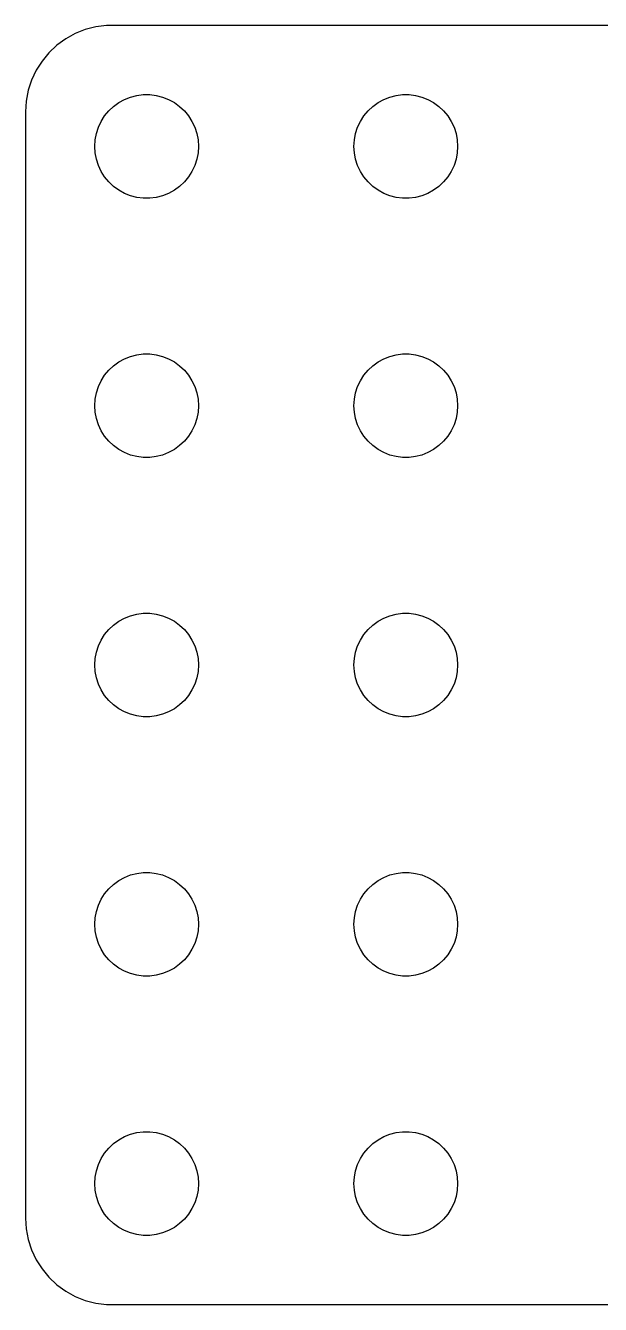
# Model space of a CAD drawing. Header units: metres. Extents: x -18.5 to 18.5, y 65.5 to 102.5.
# Drawn here: x -18.5 to -1.87, y 65.5 to 102.5 of the extents above; entities that cross this region are included whole.
import ezdxf

# ---------------------------------------------------------------- set-up
doc = ezdxf.new("R2010")
doc.units = ezdxf.units.M

msp = doc.modelspace()

# ---------------------------------------------------------------- linework, layer by layer
for p, q in [((-16.157, 102.495), (-16.4684, 102.456)), ((16.157, 102.495), (-16.157, 102.495)), ((-17.3396, 102.111), (-17.5936, 101.926)), ((-17.0644, 102.262), (-17.3396, 102.111)), ((-16.7725, 102.378), (-17.0644, 102.262)), ((-16.4684, 102.456), (-16.7725, 102.378)), ((-17.5936, 101.926), (-17.8224, 101.711)), ((-18.0225, 101.469), (-18.1908, 101.204)), ((-17.8224, 101.711), (-18.0225, 101.469)), ((-18.1908, 101.204), (-18.3244, 100.92)), ((-18.4214, 100.622), (-18.4803, 100.313)), ((-18.3244, 100.92), (-18.4214, 100.622)), ((-18.4803, 100.313), (-18.5, 100)), ((-15.9561, 100.156), (-15.8037, 100.266)), ((-15.8037, 100.266), (-15.6387, 100.357)), ((-15.6387, 100.357), (-15.4635, 100.427)), ((-15.4635, 100.427), (-15.2811, 100.473)), ((-15.2811, 100.473), (-15.0942, 100.497)), ((-15.0942, 100.497), (-14.9058, 100.497)), ((-14.9058, 100.497), (-14.7189, 100.473)), ((-14.7189, 100.473), (-14.5365, 100.427)), ((-14.5365, 100.427), (-14.3613, 100.357)), ((-14.3613, 100.357), (-14.1963, 100.266)), ((-14.1963, 100.266), (-14.0439, 100.156)), ((-8.45613, 100.156), (-8.30373, 100.266)), ((-8.30373, 100.266), (-8.13866, 100.357)), ((-8.13866, 100.357), (-7.96352, 100.427)), ((-7.96352, 100.427), (-7.78107, 100.473)), ((-7.78107, 100.473), (-7.59418, 100.497)), ((-7.59418, 100.497), (-7.40581, 100.497)), ((-7.40581, 100.497), (-7.21892, 100.473)), ((-7.21892, 100.473), (-7.03647, 100.427)), ((-7.03647, 100.427), (-6.86133, 100.357)), ((-6.86133, 100.357), (-6.69626, 100.266)), ((-6.69626, 100.266), (-6.54385, 100.156)), ((-18.5, 100), (-18.5, 68)), ((-16.3145, 99.7226), (-16.2135, 99.8817)), ((-16.2135, 99.8817), (-16.0934, 100.027)), ((-16.0934, 100.027), (-15.9561, 100.156)), ((-14.0439, 100.156), (-13.9065, 100.027)), ((-13.9065, 100.027), (-13.7865, 99.8817)), ((-13.7865, 99.8817), (-13.6855, 99.7226)), ((-8.81445, 99.7226), (-8.71352, 99.8817)), ((-8.71352, 99.8817), (-8.59344, 100.027)), ((-8.59344, 100.027), (-8.45613, 100.156)), ((-6.54385, 100.156), (-6.40654, 100.027)), ((-6.40654, 100.027), (-6.28647, 99.8817)), ((-6.28647, 99.8817), (-6.18553, 99.7226)), ((-16.4529, 99.373), (-16.3947, 99.5522)), ((-16.3947, 99.5522), (-16.3145, 99.7226)), ((-13.6855, 99.7226), (-13.6053, 99.5522)), ((-13.6053, 99.5522), (-13.5471, 99.373)), ((-8.95287, 99.373), (-8.89465, 99.5522)), ((-8.89465, 99.5522), (-8.81445, 99.7226)), ((-6.18553, 99.7226), (-6.10533, 99.5522)), ((-6.10533, 99.5522), (-6.04712, 99.373)), ((-16.5, 99), (-16.4882, 99.188)), ((-16.4882, 99.188), (-16.4529, 99.373)), ((-13.5471, 99.373), (-13.5118, 99.188)), ((-13.5118, 99.188), (-13.5, 99)), ((-9, 99), (-8.98816, 99.188)), ((-8.98816, 99.188), (-8.95287, 99.373)), ((-6.04712, 99.373), (-6.01183, 99.188)), ((-6.01183, 99.188), (-6, 99)), ((-16.4882, 98.812), (-16.5, 99)), ((-16.4529, 98.627), (-16.4882, 98.812)), ((-13.5118, 98.812), (-13.5471, 98.627)), ((-13.5, 99), (-13.5118, 98.812)), ((-8.98816, 98.812), (-9, 99)), ((-8.95287, 98.627), (-8.98816, 98.812)), ((-6.01183, 98.812), (-6.04712, 98.627)), ((-6, 99), (-6.01183, 98.812)), ((-16.3947, 98.4478), (-16.4529, 98.627)), ((-16.3145, 98.2774), (-16.3947, 98.4478)), ((-13.6053, 98.4478), (-13.6855, 98.2774)), ((-13.5471, 98.627), (-13.6053, 98.4478)), ((-8.89465, 98.4478), (-8.95287, 98.627)), ((-8.81445, 98.2774), (-8.89465, 98.4478)), ((-6.10533, 98.4478), (-6.18553, 98.2774)), ((-6.04712, 98.627), (-6.10533, 98.4478)), ((-16.2135, 98.1183), (-16.3145, 98.2774)), ((-16.0934, 97.9732), (-16.2135, 98.1183)), ((-13.7865, 98.1183), (-13.9065, 97.9732)), ((-13.6855, 98.2774), (-13.7865, 98.1183)), ((-8.71352, 98.1183), (-8.81445, 98.2774)), ((-8.59344, 97.9732), (-8.71352, 98.1183)), ((-6.28647, 98.1183), (-6.40654, 97.9732)), ((-6.18553, 98.2774), (-6.28647, 98.1183)), ((-15.9561, 97.8442), (-16.0934, 97.9732)), ((-15.8037, 97.7335), (-15.9561, 97.8442)), ((-15.6387, 97.6427), (-15.8037, 97.7335)), ((-14.1963, 97.7335), (-14.3613, 97.6427)), ((-14.0439, 97.8442), (-14.1963, 97.7335)), ((-13.9065, 97.9732), (-14.0439, 97.8442)), ((-8.45613, 97.8442), (-8.59344, 97.9732)), ((-8.30373, 97.7335), (-8.45613, 97.8442)), ((-8.13866, 97.6427), (-8.30373, 97.7335)), ((-6.69626, 97.7335), (-6.86133, 97.6427)), ((-6.54385, 97.8442), (-6.69626, 97.7335)), ((-6.40654, 97.9732), (-6.54385, 97.8442)), ((-15.4635, 97.5734), (-15.6387, 97.6427)), ((-15.2811, 97.5266), (-15.4635, 97.5734)), ((-15.0942, 97.5029), (-15.2811, 97.5266)), ((-14.9058, 97.5029), (-15.0942, 97.5029)), ((-14.7189, 97.5266), (-14.9058, 97.5029)), ((-14.5365, 97.5734), (-14.7189, 97.5266)), ((-14.3613, 97.6427), (-14.5365, 97.5734)), ((-7.96352, 97.5734), (-8.13866, 97.6427)), ((-7.78107, 97.5266), (-7.96352, 97.5734)), ((-7.59418, 97.5029), (-7.78107, 97.5266)), ((-7.40581, 97.5029), (-7.59418, 97.5029)), ((-7.21892, 97.5266), (-7.40581, 97.5029)), ((-7.03647, 97.5734), (-7.21892, 97.5266)), ((-6.86133, 97.6427), (-7.03647, 97.5734)), ((-15.8037, 92.7665), (-15.6387, 92.8572)), ((-15.6387, 92.8572), (-15.4635, 92.9266)), ((-15.4635, 92.9266), (-15.2811, 92.9734)), ((-15.2811, 92.9734), (-15.0942, 92.997)), ((-15.0942, 92.997), (-14.9058, 92.997)), ((-14.9058, 92.997), (-14.7189, 92.9734)), ((-14.7189, 92.9734), (-14.5365, 92.9266)), ((-14.5365, 92.9266), (-14.3613, 92.8572)), ((-14.3613, 92.8572), (-14.1963, 92.7665)), ((-8.30373, 92.7665), (-8.13866, 92.8572)), ((-8.13866, 92.8572), (-7.96352, 92.9266)), ((-7.96352, 92.9266), (-7.78107, 92.9734)), ((-7.78107, 92.9734), (-7.59418, 92.997)), ((-7.59418, 92.997), (-7.40581, 92.997)), ((-7.40581, 92.997), (-7.21892, 92.9734)), ((-7.21892, 92.9734), (-7.03647, 92.9266)), ((-7.03647, 92.9266), (-6.86133, 92.8572)), ((-6.86133, 92.8572), (-6.69626, 92.7665)), ((-16.2135, 92.3817), (-16.0934, 92.5268)), ((-16.0934, 92.5268), (-15.9561, 92.6558)), ((-15.9561, 92.6558), (-15.8037, 92.7665)), ((-14.1963, 92.7665), (-14.0439, 92.6558)), ((-14.0439, 92.6558), (-13.9065, 92.5268)), ((-13.9065, 92.5268), (-13.7865, 92.3817)), ((-8.71352, 92.3817), (-8.59344, 92.5268)), ((-8.59344, 92.5268), (-8.45613, 92.6558)), ((-8.45613, 92.6558), (-8.30373, 92.7665)), ((-6.69626, 92.7665), (-6.54385, 92.6558)), ((-6.54385, 92.6558), (-6.40654, 92.5268)), ((-6.40654, 92.5268), (-6.28647, 92.3817)), ((-16.3947, 92.0522), (-16.3145, 92.2226)), ((-16.3145, 92.2226), (-16.2135, 92.3817)), ((-13.7865, 92.3817), (-13.6855, 92.2226)), ((-13.6855, 92.2226), (-13.6053, 92.0522)), ((-8.89465, 92.0522), (-8.81445, 92.2226)), ((-8.81445, 92.2226), (-8.71352, 92.3817)), ((-6.28647, 92.3817), (-6.18553, 92.2226)), ((-6.18553, 92.2226), (-6.10533, 92.0522)), ((-16.4882, 91.688), (-16.4529, 91.873)), ((-16.4529, 91.873), (-16.3947, 92.0522)), ((-13.6053, 92.0522), (-13.5471, 91.873)), ((-13.5471, 91.873), (-13.5118, 91.688)), ((-8.98816, 91.688), (-8.95287, 91.873)), ((-8.95287, 91.873), (-8.89465, 92.0522)), ((-6.10533, 92.0522), (-6.04712, 91.873)), ((-6.04712, 91.873), (-6.01183, 91.688)), ((-16.5, 91.5), (-16.4882, 91.688)), ((-16.4882, 91.312), (-16.5, 91.5)), ((-13.5118, 91.688), (-13.5, 91.5)), ((-13.5, 91.5), (-13.5118, 91.312)), ((-9, 91.5), (-8.98816, 91.688)), ((-8.98816, 91.312), (-9, 91.5)), ((-6.01183, 91.688), (-6, 91.5)), ((-6, 91.5), (-6.01183, 91.312)), ((-16.4529, 91.127), (-16.4882, 91.312)), ((-16.3947, 90.9478), (-16.4529, 91.127)), ((-13.5471, 91.127), (-13.6053, 90.9478)), ((-13.5118, 91.312), (-13.5471, 91.127)), ((-8.95287, 91.127), (-8.98816, 91.312)), ((-8.89465, 90.9478), (-8.95287, 91.127)), ((-6.04712, 91.127), (-6.10533, 90.9478)), ((-6.01183, 91.312), (-6.04712, 91.127)), ((-16.3145, 90.7774), (-16.3947, 90.9478)), ((-16.2135, 90.6183), (-16.3145, 90.7774)), ((-13.6855, 90.7774), (-13.7865, 90.6183)), ((-13.6053, 90.9478), (-13.6855, 90.7774)), ((-8.81445, 90.7774), (-8.89465, 90.9478)), ((-8.71352, 90.6183), (-8.81445, 90.7774)), ((-6.18553, 90.7774), (-6.28647, 90.6183)), ((-6.10533, 90.9478), (-6.18553, 90.7774)), ((-16.0934, 90.4732), (-16.2135, 90.6183)), ((-15.9561, 90.3442), (-16.0934, 90.4732)), ((-15.8037, 90.2335), (-15.9561, 90.3442)), ((-14.0439, 90.3442), (-14.1963, 90.2335)), ((-13.9065, 90.4732), (-14.0439, 90.3442)), ((-13.7865, 90.6183), (-13.9065, 90.4732)), ((-8.59344, 90.4732), (-8.71352, 90.6183)), ((-8.45613, 90.3442), (-8.59344, 90.4732)), ((-8.30373, 90.2335), (-8.45613, 90.3442)), ((-6.54385, 90.3442), (-6.69626, 90.2335)), ((-6.40654, 90.4732), (-6.54385, 90.3442)), ((-6.28647, 90.6183), (-6.40654, 90.4732)), ((-15.6387, 90.1427), (-15.8037, 90.2335)), ((-15.4635, 90.0734), (-15.6387, 90.1427)), ((-15.2811, 90.0266), (-15.4635, 90.0734)), ((-15.0942, 90.0029), (-15.2811, 90.0266)), ((-14.9058, 90.0029), (-15.0942, 90.0029)), ((-14.7189, 90.0266), (-14.9058, 90.0029)), ((-14.5365, 90.0734), (-14.7189, 90.0266)), ((-14.3613, 90.1427), (-14.5365, 90.0734)), ((-14.1963, 90.2335), (-14.3613, 90.1427)), ((-8.13866, 90.1427), (-8.30373, 90.2335)), ((-7.96352, 90.0734), (-8.13866, 90.1427)), ((-7.78107, 90.0266), (-7.96352, 90.0734)), ((-7.59418, 90.0029), (-7.78107, 90.0266)), ((-7.40581, 90.0029), (-7.59418, 90.0029)), ((-7.21892, 90.0266), (-7.40581, 90.0029)), ((-7.03647, 90.0734), (-7.21892, 90.0266)), ((-6.86133, 90.1427), (-7.03647, 90.0734)), ((-6.69626, 90.2335), (-6.86133, 90.1427)), ((-15.4635, 85.4266), (-15.2811, 85.4734)), ((-15.2811, 85.4734), (-15.0942, 85.497)), ((-15.0942, 85.497), (-14.9058, 85.497)), ((-14.9058, 85.497), (-14.7189, 85.4734)), ((-14.7189, 85.4734), (-14.5365, 85.4266)), ((-7.96352, 85.4266), (-7.78107, 85.4734)), ((-7.78107, 85.4734), (-7.59418, 85.497)), ((-7.59418, 85.497), (-7.40581, 85.497)), ((-7.40581, 85.497), (-7.21892, 85.4734)), ((-7.21892, 85.4734), (-7.03647, 85.4266)), ((-16.0934, 85.0268), (-15.9561, 85.1558)), ((-15.9561, 85.1558), (-15.8037, 85.2665)), ((-15.8037, 85.2665), (-15.6387, 85.3572)), ((-15.6387, 85.3572), (-15.4635, 85.4266)), ((-14.5365, 85.4266), (-14.3613, 85.3572)), ((-14.3613, 85.3572), (-14.1963, 85.2665)), ((-14.1963, 85.2665), (-14.0439, 85.1558)), ((-14.0439, 85.1558), (-13.9065, 85.0268)), ((-8.59344, 85.0268), (-8.45613, 85.1558)), ((-8.45613, 85.1558), (-8.30373, 85.2665)), ((-8.30373, 85.2665), (-8.13866, 85.3572)), ((-8.13866, 85.3572), (-7.96352, 85.4266)), ((-7.03647, 85.4266), (-6.86133, 85.3572)), ((-6.86133, 85.3572), (-6.69626, 85.2665)), ((-6.69626, 85.2665), (-6.54385, 85.1558)), ((-6.54385, 85.1558), (-6.40654, 85.0268)), ((-16.3947, 84.5522), (-16.3145, 84.7226)), ((-16.3145, 84.7226), (-16.2135, 84.8817)), ((-16.2135, 84.8817), (-16.0934, 85.0268)), ((-13.9065, 85.0268), (-13.7865, 84.8817)), ((-13.7865, 84.8817), (-13.6855, 84.7226)), ((-13.6855, 84.7226), (-13.6053, 84.5522)), ((-8.89465, 84.5522), (-8.81445, 84.7226)), ((-8.81445, 84.7226), (-8.71352, 84.8817)), ((-8.71352, 84.8817), (-8.59344, 85.0268)), ((-6.40654, 85.0268), (-6.28647, 84.8817)), ((-6.28647, 84.8817), (-6.18553, 84.7226)), ((-6.18553, 84.7226), (-6.10533, 84.5522)), ((-16.4882, 84.188), (-16.4529, 84.373)), ((-16.4529, 84.373), (-16.3947, 84.5522)), ((-13.6053, 84.5522), (-13.5471, 84.373)), ((-13.5471, 84.373), (-13.5118, 84.188)), ((-8.98816, 84.188), (-8.95287, 84.373)), ((-8.95287, 84.373), (-8.89465, 84.5522)), ((-6.10533, 84.5522), (-6.04712, 84.373)), ((-6.04712, 84.373), (-6.01183, 84.188)), ((-16.5, 84), (-16.4882, 84.188)), ((-16.4882, 83.812), (-16.5, 84)), ((-13.5118, 84.188), (-13.5, 84)), ((-13.5, 84), (-13.5118, 83.812)), ((-9, 84), (-8.98816, 84.188)), ((-8.98816, 83.812), (-9, 84)), ((-6.01183, 84.188), (-6, 84)), ((-6, 84), (-6.01183, 83.812)), ((-16.4529, 83.627), (-16.4882, 83.812)), ((-16.3947, 83.4478), (-16.4529, 83.627)), ((-13.5471, 83.627), (-13.6053, 83.4478)), ((-13.5118, 83.812), (-13.5471, 83.627)), ((-8.95287, 83.627), (-8.98816, 83.812)), ((-8.89465, 83.4478), (-8.95287, 83.627)), ((-6.04712, 83.627), (-6.10533, 83.4478)), ((-6.01183, 83.812), (-6.04712, 83.627)), ((-16.3145, 83.2774), (-16.3947, 83.4478)), ((-16.2135, 83.1183), (-16.3145, 83.2774)), ((-13.6855, 83.2774), (-13.7865, 83.1183)), ((-13.6053, 83.4478), (-13.6855, 83.2774)), ((-8.81445, 83.2774), (-8.89465, 83.4478)), ((-8.71352, 83.1183), (-8.81445, 83.2774)), ((-6.18553, 83.2774), (-6.28647, 83.1183)), ((-6.10533, 83.4478), (-6.18553, 83.2774)), ((-16.0934, 82.9732), (-16.2135, 83.1183)), ((-15.9561, 82.8442), (-16.0934, 82.9732)), ((-13.9065, 82.9732), (-14.0439, 82.8442)), ((-13.7865, 83.1183), (-13.9065, 82.9732)), ((-8.59344, 82.9732), (-8.71352, 83.1183)), ((-8.45613, 82.8442), (-8.59344, 82.9732)), ((-6.40654, 82.9732), (-6.54385, 82.8442)), ((-6.28647, 83.1183), (-6.40654, 82.9732)), ((-15.8037, 82.7335), (-15.9561, 82.8442)), ((-15.6387, 82.6428), (-15.8037, 82.7335)), ((-15.4635, 82.5734), (-15.6387, 82.6428)), ((-15.2811, 82.5266), (-15.4635, 82.5734)), ((-15.0942, 82.503), (-15.2811, 82.5266)), ((-14.9058, 82.503), (-15.0942, 82.503)), ((-14.7189, 82.5266), (-14.9058, 82.503)), ((-14.5365, 82.5734), (-14.7189, 82.5266)), ((-14.3613, 82.6428), (-14.5365, 82.5734)), ((-14.1963, 82.7335), (-14.3613, 82.6428)), ((-14.0439, 82.8442), (-14.1963, 82.7335)), ((-8.30373, 82.7335), (-8.45613, 82.8442)), ((-8.13866, 82.6428), (-8.30373, 82.7335)), ((-7.96352, 82.5734), (-8.13866, 82.6428)), ((-7.78107, 82.5266), (-7.96352, 82.5734)), ((-7.59418, 82.503), (-7.78107, 82.5266)), ((-7.40581, 82.503), (-7.59418, 82.503)), ((-7.21892, 82.5266), (-7.40581, 82.503)), ((-7.03647, 82.5734), (-7.21892, 82.5266)), ((-6.86133, 82.6428), (-7.03647, 82.5734)), ((-6.69626, 82.7335), (-6.86133, 82.6428)), ((-6.54385, 82.8442), (-6.69626, 82.7335)), ((-15.9561, 77.6558), (-15.8037, 77.7665)), ((-15.8037, 77.7665), (-15.6387, 77.8573)), ((-15.6387, 77.8573), (-15.4635, 77.9266)), ((-15.4635, 77.9266), (-15.2811, 77.9734)), ((-15.2811, 77.9734), (-15.0942, 77.9971)), ((-15.0942, 77.9971), (-14.9058, 77.9971)), ((-14.9058, 77.9971), (-14.7189, 77.9734)), ((-14.7189, 77.9734), (-14.5365, 77.9266)), ((-14.5365, 77.9266), (-14.3613, 77.8573)), ((-14.3613, 77.8573), (-14.1963, 77.7665)), ((-14.1963, 77.7665), (-14.0439, 77.6558)), ((-8.45613, 77.6558), (-8.30373, 77.7665)), ((-8.30373, 77.7665), (-8.13866, 77.8573)), ((-8.13866, 77.8573), (-7.96352, 77.9266)), ((-7.96352, 77.9266), (-7.78107, 77.9734)), ((-7.78107, 77.9734), (-7.59418, 77.9971)), ((-7.59418, 77.9971), (-7.40581, 77.9971)), ((-7.40581, 77.9971), (-7.21892, 77.9734)), ((-7.21892, 77.9734), (-7.03647, 77.9266)), ((-7.03647, 77.9266), (-6.86133, 77.8573)), ((-6.86133, 77.8573), (-6.69626, 77.7665)), ((-6.69626, 77.7665), (-6.54385, 77.6558)), ((-16.3145, 77.2226), (-16.2135, 77.3817)), ((-16.2135, 77.3817), (-16.0934, 77.5268)), ((-16.0934, 77.5268), (-15.9561, 77.6558)), ((-14.0439, 77.6558), (-13.9065, 77.5268)), ((-13.9065, 77.5268), (-13.7865, 77.3817)), ((-13.7865, 77.3817), (-13.6855, 77.2226)), ((-8.81445, 77.2226), (-8.71352, 77.3817)), ((-8.71352, 77.3817), (-8.59344, 77.5268)), ((-8.59344, 77.5268), (-8.45613, 77.6558)), ((-6.54385, 77.6558), (-6.40654, 77.5268)), ((-6.40654, 77.5268), (-6.28647, 77.3817)), ((-6.28647, 77.3817), (-6.18553, 77.2226)), ((-16.4529, 76.873), (-16.3947, 77.0522)), ((-16.3947, 77.0522), (-16.3145, 77.2226)), ((-13.6855, 77.2226), (-13.6053, 77.0522)), ((-13.6053, 77.0522), (-13.5471, 76.873)), ((-8.95287, 76.873), (-8.89465, 77.0522)), ((-8.89465, 77.0522), (-8.81445, 77.2226)), ((-6.18553, 77.2226), (-6.10533, 77.0522)), ((-6.10533, 77.0522), (-6.04712, 76.873)), ((-16.5, 76.5), (-16.4882, 76.688)), ((-16.4882, 76.688), (-16.4529, 76.873)), ((-13.5471, 76.873), (-13.5118, 76.688)), ((-13.5118, 76.688), (-13.5, 76.5)), ((-9, 76.5), (-8.98816, 76.688)), ((-8.98816, 76.688), (-8.95287, 76.873)), ((-6.04712, 76.873), (-6.01183, 76.688)), ((-6.01183, 76.688), (-6, 76.5)), ((-16.4882, 76.312), (-16.5, 76.5)), ((-16.4529, 76.127), (-16.4882, 76.312)), ((-13.5118, 76.312), (-13.5471, 76.127)), ((-13.5, 76.5), (-13.5118, 76.312)), ((-8.98816, 76.312), (-9, 76.5)), ((-8.95287, 76.127), (-8.98816, 76.312)), ((-6.01183, 76.312), (-6.04712, 76.127)), ((-6, 76.5), (-6.01183, 76.312)), ((-16.3947, 75.9478), (-16.4529, 76.127)), ((-16.3145, 75.7774), (-16.3947, 75.9478)), ((-13.6053, 75.9478), (-13.6855, 75.7774)), ((-13.5471, 76.127), (-13.6053, 75.9478)), ((-8.89465, 75.9478), (-8.95287, 76.127)), ((-8.81445, 75.7774), (-8.89465, 75.9478)), ((-6.10533, 75.9478), (-6.18553, 75.7774)), ((-6.04712, 76.127), (-6.10533, 75.9478)), ((-16.2135, 75.6183), (-16.3145, 75.7774)), ((-16.0934, 75.4732), (-16.2135, 75.6183)), ((-15.9561, 75.3442), (-16.0934, 75.4732)), ((-13.9065, 75.4732), (-14.0439, 75.3442)), ((-13.7865, 75.6183), (-13.9065, 75.4732)), ((-13.6855, 75.7774), (-13.7865, 75.6183)), ((-8.71352, 75.6183), (-8.81445, 75.7774)), ((-8.59344, 75.4732), (-8.71352, 75.6183)), ((-8.45613, 75.3442), (-8.59344, 75.4732)), ((-6.40654, 75.4732), (-6.54385, 75.3442)), ((-6.28647, 75.6183), (-6.40654, 75.4732)), ((-6.18553, 75.7774), (-6.28647, 75.6183)), ((-15.8037, 75.2335), (-15.9561, 75.3442)), ((-15.6387, 75.1428), (-15.8037, 75.2335)), ((-15.4635, 75.0734), (-15.6387, 75.1428)), ((-14.3613, 75.1428), (-14.5365, 75.0734)), ((-14.1963, 75.2335), (-14.3613, 75.1428)), ((-14.0439, 75.3442), (-14.1963, 75.2335)), ((-8.30373, 75.2335), (-8.45613, 75.3442)), ((-8.13866, 75.1428), (-8.30373, 75.2335)), ((-7.96352, 75.0734), (-8.13866, 75.1428)), ((-6.86133, 75.1428), (-7.03647, 75.0734)), ((-6.69626, 75.2335), (-6.86133, 75.1428)), ((-6.54385, 75.3442), (-6.69626, 75.2335)), ((-15.2811, 75.0266), (-15.4635, 75.0734)), ((-15.0942, 75.003), (-15.2811, 75.0266)), ((-14.9058, 75.003), (-15.0942, 75.003)), ((-14.7189, 75.0266), (-14.9058, 75.003)), ((-14.5365, 75.0734), (-14.7189, 75.0266)), ((-7.78107, 75.0266), (-7.96352, 75.0734)), ((-7.59418, 75.003), (-7.78107, 75.0266)), ((-7.40581, 75.003), (-7.59418, 75.003)), ((-7.21892, 75.0266), (-7.40581, 75.003)), ((-7.03647, 75.0734), (-7.21892, 75.0266)), ((-15.8037, 70.2665), (-15.6387, 70.3573)), ((-15.6387, 70.3573), (-15.4635, 70.4266)), ((-15.4635, 70.4266), (-15.2811, 70.4734)), ((-15.2811, 70.4734), (-15.0942, 70.4971)), ((-15.0942, 70.4971), (-14.9058, 70.4971)), ((-14.9058, 70.4971), (-14.7189, 70.4734)), ((-14.7189, 70.4734), (-14.5365, 70.4266)), ((-14.5365, 70.4266), (-14.3613, 70.3573)), ((-14.3613, 70.3573), (-14.1963, 70.2665)), ((-8.30373, 70.2665), (-8.13866, 70.3573)), ((-8.13866, 70.3573), (-7.96352, 70.4266)), ((-7.96352, 70.4266), (-7.78107, 70.4734)), ((-7.78107, 70.4734), (-7.59418, 70.4971)), ((-7.59418, 70.4971), (-7.40581, 70.4971)), ((-7.40581, 70.4971), (-7.21892, 70.4734)), ((-7.21892, 70.4734), (-7.03647, 70.4266)), ((-7.03647, 70.4266), (-6.86133, 70.3573)), ((-6.86133, 70.3573), (-6.69626, 70.2665)), ((-16.2135, 69.8817), (-16.0934, 70.0268)), ((-16.0934, 70.0268), (-15.9561, 70.1558)), ((-15.9561, 70.1558), (-15.8037, 70.2665)), ((-14.1963, 70.2665), (-14.0439, 70.1558)), ((-14.0439, 70.1558), (-13.9065, 70.0268)), ((-13.9065, 70.0268), (-13.7865, 69.8817)), ((-8.71352, 69.8817), (-8.59344, 70.0268)), ((-8.59344, 70.0268), (-8.45613, 70.1558)), ((-8.45613, 70.1558), (-8.30373, 70.2665)), ((-6.69626, 70.2665), (-6.54385, 70.1558)), ((-6.54385, 70.1558), (-6.40654, 70.0268)), ((-6.40654, 70.0268), (-6.28647, 69.8817)), ((-16.4529, 69.373), (-16.3947, 69.5522)), ((-16.3947, 69.5522), (-16.3145, 69.7226)), ((-16.3145, 69.7226), (-16.2135, 69.8817)), ((-13.7865, 69.8817), (-13.6855, 69.7226)), ((-13.6855, 69.7226), (-13.6053, 69.5522)), ((-13.6053, 69.5522), (-13.5471, 69.373)), ((-8.95287, 69.373), (-8.89465, 69.5522)), ((-8.89465, 69.5522), (-8.81445, 69.7226)), ((-8.81445, 69.7226), (-8.71352, 69.8817)), ((-6.28647, 69.8817), (-6.18553, 69.7226)), ((-6.18553, 69.7226), (-6.10533, 69.5522)), ((-6.10533, 69.5522), (-6.04712, 69.373)), ((-16.5, 69), (-16.4882, 69.188)), ((-16.4882, 69.188), (-16.4529, 69.373)), ((-13.5471, 69.373), (-13.5118, 69.188)), ((-13.5118, 69.188), (-13.5, 69)), ((-9, 69), (-8.98816, 69.188)), ((-8.98816, 69.188), (-8.95287, 69.373)), ((-6.04712, 69.373), (-6.01183, 69.188)), ((-6.01183, 69.188), (-6, 69)), ((-16.4882, 68.812), (-16.5, 69)), ((-16.4529, 68.627), (-16.4882, 68.812)), ((-13.5118, 68.812), (-13.5471, 68.627)), ((-13.5, 69), (-13.5118, 68.812)), ((-8.98816, 68.812), (-9, 69)), ((-8.95287, 68.627), (-8.98816, 68.812)), ((-6.01183, 68.812), (-6.04712, 68.627)), ((-6, 69), (-6.01183, 68.812)), ((-16.3947, 68.4478), (-16.4529, 68.627)), ((-16.3145, 68.2774), (-16.3947, 68.4478)), ((-13.6053, 68.4478), (-13.6855, 68.2774)), ((-13.5471, 68.627), (-13.6053, 68.4478)), ((-8.89465, 68.4478), (-8.95287, 68.627)), ((-8.81445, 68.2774), (-8.89465, 68.4478)), ((-6.10533, 68.4478), (-6.18553, 68.2774)), ((-6.04712, 68.627), (-6.10533, 68.4478)), ((-16.2135, 68.1183), (-16.3145, 68.2774)), ((-16.0934, 67.9732), (-16.2135, 68.1183)), ((-13.7865, 68.1183), (-13.9065, 67.9732)), ((-13.6855, 68.2774), (-13.7865, 68.1183)), ((-8.71352, 68.1183), (-8.81445, 68.2774)), ((-8.59344, 67.9732), (-8.71352, 68.1183)), ((-6.28647, 68.1183), (-6.40654, 67.9732)), ((-6.18553, 68.2774), (-6.28647, 68.1183)), ((-18.5, 68), (-18.4803, 67.6867)), ((-15.9561, 67.8442), (-16.0934, 67.9732)), ((-15.8037, 67.7335), (-15.9561, 67.8442)), ((-15.6387, 67.6428), (-15.8037, 67.7335)), ((-14.1963, 67.7335), (-14.3613, 67.6428)), ((-14.0439, 67.8442), (-14.1963, 67.7335)), ((-13.9065, 67.9732), (-14.0439, 67.8442)), ((-8.45613, 67.8442), (-8.59344, 67.9732)), ((-8.30373, 67.7335), (-8.45613, 67.8442)), ((-8.13866, 67.6428), (-8.30373, 67.7335)), ((-6.69626, 67.7335), (-6.86133, 67.6428)), ((-6.54385, 67.8442), (-6.69626, 67.7335)), ((-6.40654, 67.9732), (-6.54385, 67.8442)), ((-18.4803, 67.6867), (-18.4214, 67.3783)), ((-18.4214, 67.3783), (-18.3244, 67.0797)), ((-15.4635, 67.5734), (-15.6387, 67.6428)), ((-15.2811, 67.5266), (-15.4635, 67.5734)), ((-15.0942, 67.503), (-15.2811, 67.5266)), ((-14.9058, 67.503), (-15.0942, 67.503)), ((-14.7189, 67.5266), (-14.9058, 67.503)), ((-14.5365, 67.5734), (-14.7189, 67.5266)), ((-14.3613, 67.6428), (-14.5365, 67.5734)), ((-7.96352, 67.5734), (-8.13866, 67.6428)), ((-7.78107, 67.5266), (-7.96352, 67.5734)), ((-7.59418, 67.503), (-7.78107, 67.5266)), ((-7.40581, 67.503), (-7.59418, 67.503)), ((-7.21892, 67.5266), (-7.40581, 67.503)), ((-7.03647, 67.5734), (-7.21892, 67.5266)), ((-6.86133, 67.6428), (-7.03647, 67.5734)), ((-18.3244, 67.0797), (-18.1908, 66.7956)), ((-18.1908, 66.7956), (-18.0225, 66.5305)), ((-18.0225, 66.5305), (-17.8224, 66.2886)), ((-17.8224, 66.2886), (-17.5936, 66.0737)), ((-17.5936, 66.0737), (-17.3396, 65.8892)), ((-17.3396, 65.8892), (-17.0644, 65.7379)), ((-17.0644, 65.7379), (-16.7725, 65.6224)), ((-16.7725, 65.6224), (-16.4684, 65.5443)), ((-16.4684, 65.5443), (-16.157, 65.5049)), ((-16.157, 65.5049), (16.157, 65.5049))]:
    msp.add_line(p, q)

doc.saveas('drawing.dxf')
